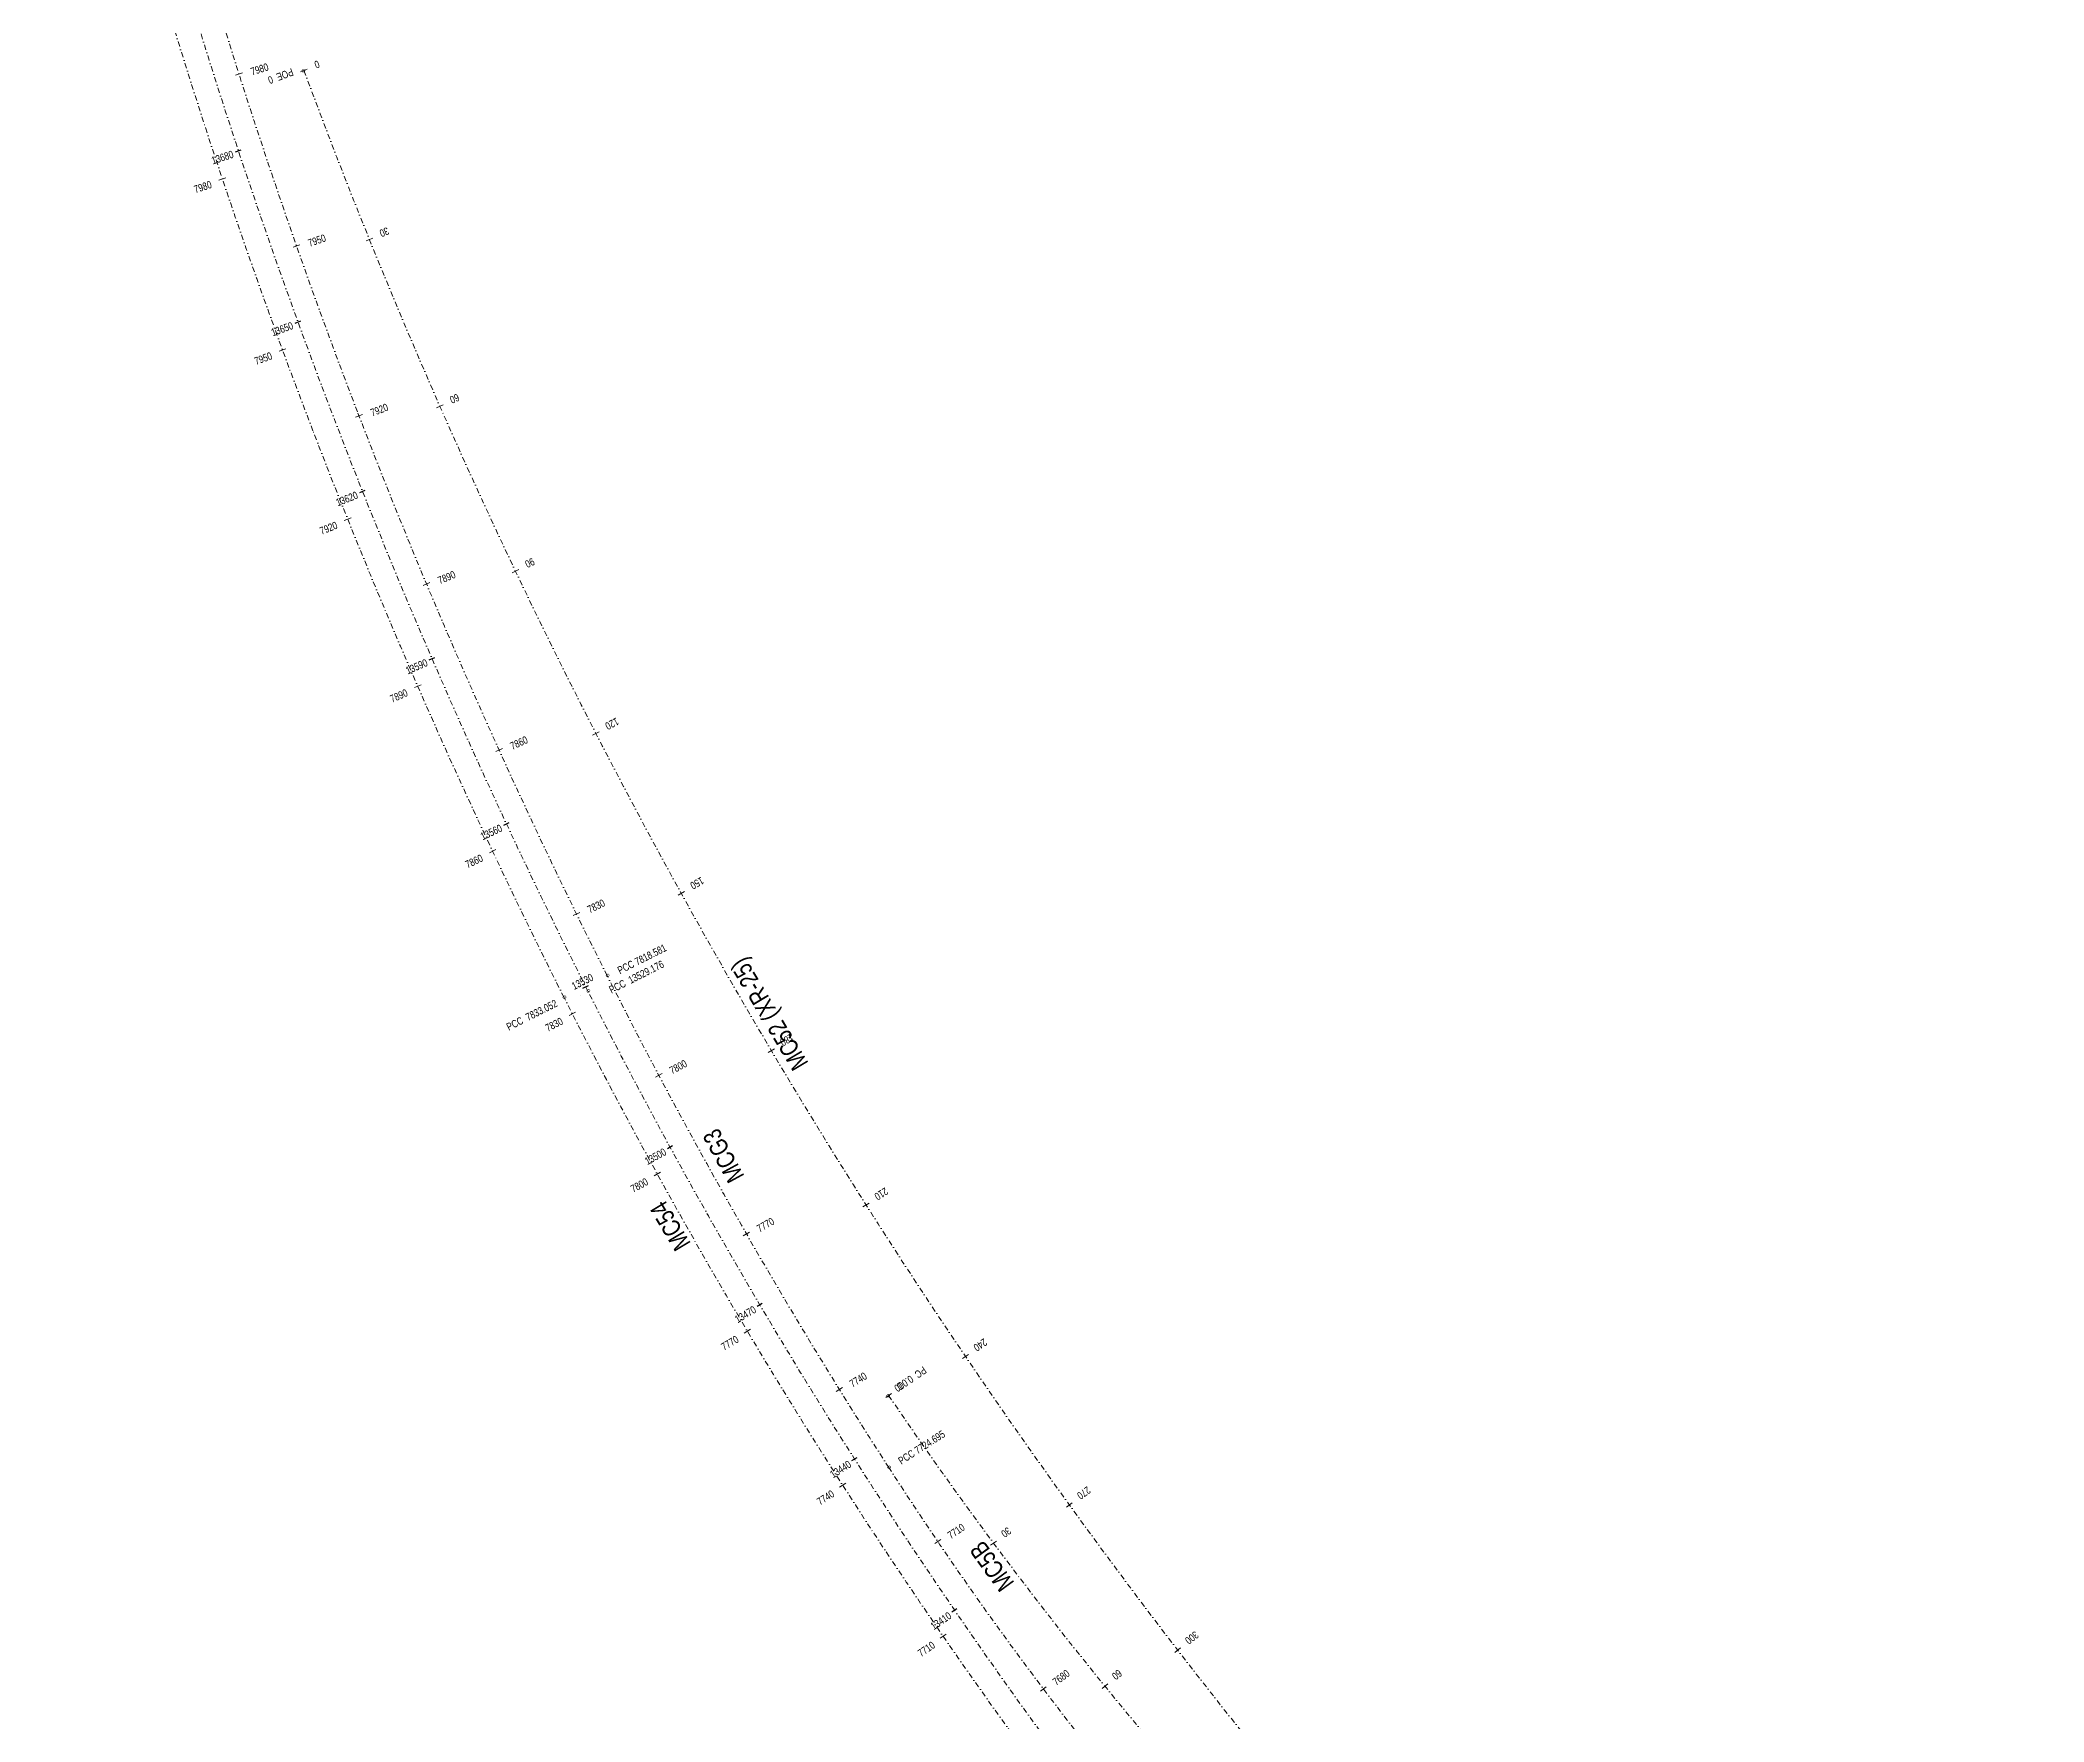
# Model space of a CAD drawing. Header units: metres. Extents: x 27146 to 29051, y 38350 to 42879.
# Drawn here: x 27369 to 27700.7, y 42183.4 to 42461.9 of the extents above; entities that cross this region are included whole.
import ezdxf
from ezdxf.enums import TextEntityAlignment as Align

# ---------------------------------------------------------------- set-up
doc = ezdxf.new("R2010")
doc.units = ezdxf.units.M
doc.header["$MEASUREMENT"] = 0
doc.linetypes.add('DGN Style 4', pattern=[1.772068, 0.885481, -0.44274, 0.001107, -0.44274])
for name, color, linetype, lineweight in [('C-_ANOT----_A1', 7, 'Continuous', 30), ('C-_CHNGVIA_T1', 3, 'Continuous', 13), ('C-_MC5B----_A', 7, 'Continuous', 0), ('C-_RAILCHNG_T1', 7, 'Continuous', 13), ('C-_ROADMALG_E-', 1, 'DGN Style 4', 13), ('C-_RSUPCHNG_T-', 3, 'Continuous', 13), ('C-_RSUPMALG_E-', 3, 'DGN Style 4', 13), ('C-_XR25CHNG_T-', 3, 'Continuous', 13), ('C-_XR25MALG_E-', 3, 'DGN Style 4', 13)]:
    doc.layers.add(name, color=color, linetype=linetype, lineweight=lineweight)
doc.styles.add('Style-WORKING', font='WORKING.shx')

msp = doc.modelspace()

# ---------------------------------------------------------------- linework, layer by layer
at = {"layer": 'C-_MC5B----_A', "linetype": 'Continuous', "flags": 128}
for points in [[(27509.94, 42237.84), (27508.95, 42237.17)], [(27527.29, 42213.4), (27526.32, 42212.69)], [(27545.7, 42189.75), (27544.76, 42188.99)]]:
    msp.add_lwpolyline(points, dxfattribs=at)
at = {"layer": 'C-_RAILCHNG_T1', "linetype": 'Continuous', "flags": 128}
for points in [[(27401.34, 42456.11), (27402.48, 42456.48)], [(27398.6, 42438.71), (27399.74, 42439.09)], [(27410.86, 42427.64), (27411.99, 42428.04)], [(27408.56, 42410.39), (27409.69, 42410.81)], [(27421.22, 42399.47), (27422.34, 42399.9)], [(27419.34, 42382.38), (27420.46, 42382.83)], [(27432.41, 42371.62), (27433.51, 42372.08)], [(27430.94, 42354.7), (27432.04, 42355.18)], [(27444.41, 42344.11), (27445.51, 42344.6)], [(27443.35, 42327.36), (27444.44, 42327.88)], [(27457.23, 42316.97), (27458.31, 42317.49)], [(27456.56, 42300.41), (27457.63, 42300.95)], [(27470.87, 42290.22), (27471.93, 42290.79)], [(27470.61, 42273.88), (27471.66, 42274.46)], [(27485.38, 42263.95), (27486.42, 42264.55)], [(27485.54, 42247.84), (27486.57, 42248.45)], [(27500.77, 42238.17), (27501.79, 42238.81)], [(27501.32, 42222.31), (27502.33, 42222.95)], [(27517.07, 42212.96), (27518.06, 42213.64)], [(27517.95, 42197.31), (27518.94, 42197.99)], [(27534.56, 42188.55), (27535.52, 42189.28)]]:
    msp.add_lwpolyline(points, dxfattribs=at)
at = {"layer": 'C-_ROADMALG_E-', "color": 7, "linetype": 'DGN Style 4', "lineweight": 13}
msp.add_line((27458.46, 42303.73), (27458.46, 42303.74), dxfattribs=at)
at = {"layer": 'C-_ROADMALG_E-', "color": 7, "linetype": 'DGN Style 4', "lineweight": 13, "extrusion": (0, 0, -1)}
for centre, radius, start, end in [((-28367.64, 42763.45), 1013.4, 339.00467, 345.58763), ((-28367.64, 42763.45), 1021.4, 338.98834, 343.81614), ((-28367.64, 42763.45), 1013.4, 333.22985, 339.00467), ((-28367.64, 42763.45), 1021.4, 333.22985, 338.98834), ((-28261.36, 42709.84), 894.36, 327.21518, 333.22985), ((-28261.36, 42709.84), 902.36, 322.86348, 333.22985), ((-28013.89, 42550.45), 600, 311.5969, 327.21518)]:
    msp.add_arc(centre, radius, start, end, dxfattribs=at)
at = {"layer": 'C-_ROADMALG_E-', "color": 7, "linetype": 'DGN Style 4', "lineweight": 13}
msp.add_arc((28072.9, 42619.07), 680.5, 214.10504, 228.30236, dxfattribs=at)
at = {"layer": 'C-_RSUPCHNG_T-', "lineweight": 30, "flags": 128}
for points in [[(27401.35, 42443.42), (27402.3, 42443.74)], [(27411.2, 42415.07), (27412.14, 42415.41)], [(27421.89, 42387.03), (27422.82, 42387.4)], [(27433.4, 42359.31), (27434.32, 42359.7)], [(27445.73, 42331.94), (27446.63, 42332.36)], [(27458.85, 42304.95), (27459.74, 42305.4)], [(27472.82, 42278.38), (27473.69, 42278.86)], [(27487.66, 42252.29), (27488.52, 42252.8)], [(27503.37, 42226.72), (27504.21, 42227.25)], [(27519.92, 42201.68), (27520.75, 42202.24)]]:
    msp.add_lwpolyline(points, dxfattribs=at)
at = {"layer": 'C-_RSUPMALG_E-', "extrusion": (0, 0, -1)}
for centre, radius, start, end in [((-28366.87, 42763.19), 1016.6, 333.17527, 348.98899), ((-28261.35, 42709.83), 898.35, 308.61856, 333.17527)]:
    msp.add_arc(centre, radius, start, end, dxfattribs=at)
at = {"layer": 'C-_XR25CHNG_T-', "flags": 128}
for points in [[(27413.22, 42457.08), (27412.1, 42456.66)], [(27424.05, 42429.12), (27422.94, 42428.67)], [(27435.72, 42401.5), (27434.62, 42401.02)], [(27448.21, 42374.25), (27447.12, 42373.73)], [(27461.51, 42347.38), (27460.45, 42346.83)], [(27475.63, 42320.93), (27474.58, 42320.35)], [(27490.53, 42294.91), (27489.5, 42294.3)], [(27506.21, 42269.36), (27505.19, 42268.72)], [(27522.65, 42244.29), (27521.66, 42243.62)], [(27539.84, 42219.73), (27538.87, 42219.02)], [(27557.76, 42195.69), (27556.81, 42194.96)]]:
    msp.add_lwpolyline(points, dxfattribs=at)
at = {"layer": 'C-_XR25MALG_E-'}
msp.add_arc((28346.05, 42802.24), 995.23, 200.30557, 228.41399, dxfattribs=at)

# ---------------------------------------------------------------- texts
at = {"layer": 'C-_ANOT----_A1', "color": 7, "char_height": 3, "attachment_point": 6, "line_spacing_factor": 1.464, "style": 'Style-WORKING'}
for s, insert, rotation in [('\\H1x;\\W0.8;MCG3  ', (27479.89, 42281.25), 118.596), ('\\H1x;\\W0.8;MC54  ', (27471.09, 42269.24), 120.9798), ('\\H1x;\\W0.8;MC5B  ', (27523.88, 42212.8), 126.1908)]:
    msp.add_mtext(s, dxfattribs=dict(at, insert=insert, rotation=rotation))
at = {"layer": 'C-_CHNGVIA_T1', "insert": (27484.73, 42309.74), "char_height": 3, "attachment_point": 6, "rotation": 120.8465, "line_spacing_factor": 1.464, "style": 'Style-WORKING'}
msp.add_mtext('\\H1x;\\W0.8;MC52 (XR-25)  ', dxfattribs=at)
at = {"layer": 'C-_MC5B----_A', "linetype": 'Continuous', "style": 'Style-WORKING'}
msp.add_text('o', height=0.75, rotation=304.105, dxfattribs=at).set_placement((27509.44, 42237.51), align=Align.MIDDLE_CENTER)
at = {"layer": 'C-_MC5B----_A', "linetype": 'Continuous', "char_height": 1.25, "attachment_point": 6, "line_spacing_factor": 1.464, "style": 'Style-WORKING'}
for s, insert, rotation in [('\\H1x;\\W0.8;PC  0.000', (27510.57, 42238.52), 214.105), ('\\H1x;\\W0.8;0', (27510.98, 42238.8), 214.105), ('\\H1x;\\W0.8;30', (27528.29, 42214.4), 216.6309), ('\\H1x;\\W0.8;60', (27546.65, 42190.8), 219.1568)]:
    msp.add_mtext(s, dxfattribs=dict(at, insert=insert, rotation=rotation))
at = {"layer": 'C-_RAILCHNG_T1', "linetype": 'Continuous', "char_height": 1.25, "style": 'Style-WORKING'}
for s, insert, attachment_point, rotation, line_spacing_factor in [('\\H1x;\\W0.8;7980', (27404.09, 42456.03), 7, 17.6438, 1.464), ('\\H1x;\\W0.8;7980', (27397.34, 42438.07), 6, 18.527, 1.464), ('\\H1x;\\W0.8;7950', (27413.62, 42427.64), 7, 19.34, 1.464), ('\\H1x;\\W0.8;7950', (27407.32, 42409.71), 6, 20.2099, 1.464), ('\\H1x;\\W0.8;7920', (27423.97, 42399.55), 7, 21.0361, 1.464), ('\\H1x;\\W0.8;7920', (27418.12, 42381.67), 6, 21.8928, 1.464), ('\\H1x;\\W0.8;7890', (27435.16, 42371.78), 7, 22.7323, 1.464), ('\\H1x;\\W0.8;7890', (27429.74, 42353.94), 6, 23.5756, 1.464), ('\\H1x;\\W0.8;7860', (27447.16, 42344.35), 7, 24.4284, 1.464), ('\\H1x;\\W0.8;7860', (27442.17, 42326.58), 6, 25.2585, 1.464), ('\\H1x;\\W0.8;7830', (27459.97, 42317.29), 7, 26.1246, 1.464), ('\\H1x;\\W0.8;PCC 7818.581', (27464.41, 42308.35), 1, 26.7702, 0.9), ('\\H1x;\\W0.8;PCC  7833.052', (27454.47, 42302.54), 6, 26.7702, 1.464), ('\\H1x;\\W0.8;7830', (27455.4, 42299.59), 6, 26.9639, 1.464), ('\\H1x;\\W0.8;7800', (27473.59, 42290.63), 7, 27.9605, 1.464), ('\\H1x;\\W0.8;7800', (27469.48, 42273.02), 6, 28.8688, 1.464), ('\\H1x;\\W0.8;7770', (27488.09, 42264.45), 7, 29.8824, 1.464), ('\\H1x;\\W0.8;7770', (27484.44, 42246.94), 6, 30.7737, 1.464), ('\\H1x;\\W0.8;7740', (27503.47, 42238.77), 7, 31.8044, 1.464), ('\\H1x;\\W0.8;PCC 7724.695', (27510.87, 42227.06), 1, 32.7848, 0.9), ('\\H1x;\\W0.8;7740', (27500.26, 42221.38), 6, 32.6785, 1.464), ('\\H1x;\\W0.8;7710', (27519.74, 42213.66), 7, 34.1881, 1.464), ('\\H1x;\\W0.8;7710', (27516.91, 42196.35), 6, 34.5834, 1.464), ('\\H1x;\\W0.8;7680', (27537.19, 42189.39), 7, 37.0529, 1.464)]:
    msp.add_mtext(s, dxfattribs=dict(at, insert=insert, attachment_point=attachment_point, rotation=rotation, line_spacing_factor=line_spacing_factor))
at = {"layer": 'C-_ROADMALG_E-', "color": 7, "linetype": 'DGN Style 4', "lineweight": 0, "style": 'Style-WORKING'}
for rotation, p in [(290.3056, (27412.66, 42456.87)), (116.7702, (27462.85, 42307.01)), (116.7702, (27455.71, 42303.4)), (122.7848, (27509.46, 42225.55))]:
    msp.add_text('o', height=0.75, rotation=rotation, dxfattribs=at).set_placement(p, align=Align.MIDDLE_CENTER)
at = {"layer": 'C-_ROADMALG_E-', "color": 7, "linetype": 'Continuous', "lineweight": 0, "style": 'Style-WORKING'}
for rotation, p in [(116.7702, (27462.85, 42307.01)), (116.7702, (27455.71, 42303.4)), (122.7848, (27509.46, 42225.55))]:
    msp.add_text('o', height=0.75, rotation=rotation, dxfattribs=at).set_placement(p, align=Align.MIDDLE_CENTER)
at = {"layer": 'C-_RSUPCHNG_T-', "char_height": 1.25, "attachment_point": 6, "line_spacing_factor": 0.84, "style": 'Style-WORKING'}
for s, insert, rotation in [('\\H1x;\\W0.8;13680', (27400.94, 42443.07), 18.3243), ('\\H1x;\\W0.8;13650', (27410.81, 42414.71), 20.0151), ('\\H1x;\\W0.8;13620', (27421.5, 42386.65), 21.7059), ('\\H1x;\\W0.8;13590', (27433.03, 42358.92), 23.3967), ('\\H1x;\\W0.8;13560', (27445.36, 42331.54), 25.0875), ('\\H1x;\\W0.8;13530', (27460.43, 42306.85), 26.7783), ('\\H1x;\\W0.8;13500', (27472.48, 42277.96), 28.6855), ('\\H1x;\\W0.8;13470', (27487.34, 42251.86), 30.5989), ('\\H1x;\\W0.8;13440', (27503.06, 42226.27), 32.5123), ('\\H1x;\\W0.8;13410', (27519.63, 42201.22), 34.4256)]:
    msp.add_mtext(s, dxfattribs=dict(at, insert=insert, rotation=rotation))
at = {"layer": 'C-_RSUPMALG_E-', "linetype": 'Continuous', "style": 'Style-WORKING'}
msp.add_text('o', height=0.75, rotation=116.8247, dxfattribs=at).set_placement((27459.67, 42304.44), align=Align.MIDDLE_CENTER)
at = {"layer": 'C-_RSUPMALG_E-', "linetype": 'Continuous', "char_height": 1.25, "attachment_point": 6, "line_spacing_factor": 1.464, "style": 'Style-WORKING'}
for s, insert, rotation in [('\\H1x;\\W0.8;POE  0', (27406.79, 42455.21), 200.3056), ('\\H1x;\\W0.8;PCC  13529.176', (27472.11, 42309.03), 26.8247)]:
    msp.add_mtext(s, dxfattribs=dict(at, insert=insert, rotation=rotation))
at = {"layer": 'C-_XR25CHNG_T-', "char_height": 1.25, "attachment_point": 6, "line_spacing_factor": 1.464, "style": 'Style-WORKING'}
for s, insert, rotation in [('\\H1x;\\W0.8;0', (27414.47, 42457.76), 200.3056), ('\\H1x;\\W0.8;30', (27425.27, 42429.84), 202.0327), ('\\H1x;\\W0.8;60', (27436.91, 42402.26), 203.7598), ('\\H1x;\\W0.8;90', (27449.38, 42375.04), 205.4869), ('\\H1x;\\W0.8;120', (27462.66, 42348.21), 207.214), ('\\H1x;\\W0.8;150', (27476.75, 42321.79), 208.9411), ('\\H1x;\\W0.8;180', (27491.63, 42295.81), 210.6682), ('\\H1x;\\W0.8;210', (27507.28, 42270.28), 212.3953), ('\\H1x;\\W0.8;240', (27523.69, 42245.25), 214.1224), ('\\H1x;\\W0.8;270', (27540.85, 42220.71), 215.8495), ('\\H1x;\\W0.8;300', (27558.74, 42196.71), 217.5766)]:
    msp.add_mtext(s, dxfattribs=dict(at, insert=insert, rotation=rotation))
at = {"layer": 'C-_XR25MALG_E-', "linetype": 'Continuous', "style": 'Style-WORKING'}
msp.add_text('o', height=0.75, rotation=290.3056, dxfattribs=at).set_placement((27412.66, 42456.87), align=Align.MIDDLE_CENTER)

doc.saveas('drawing.dxf')
